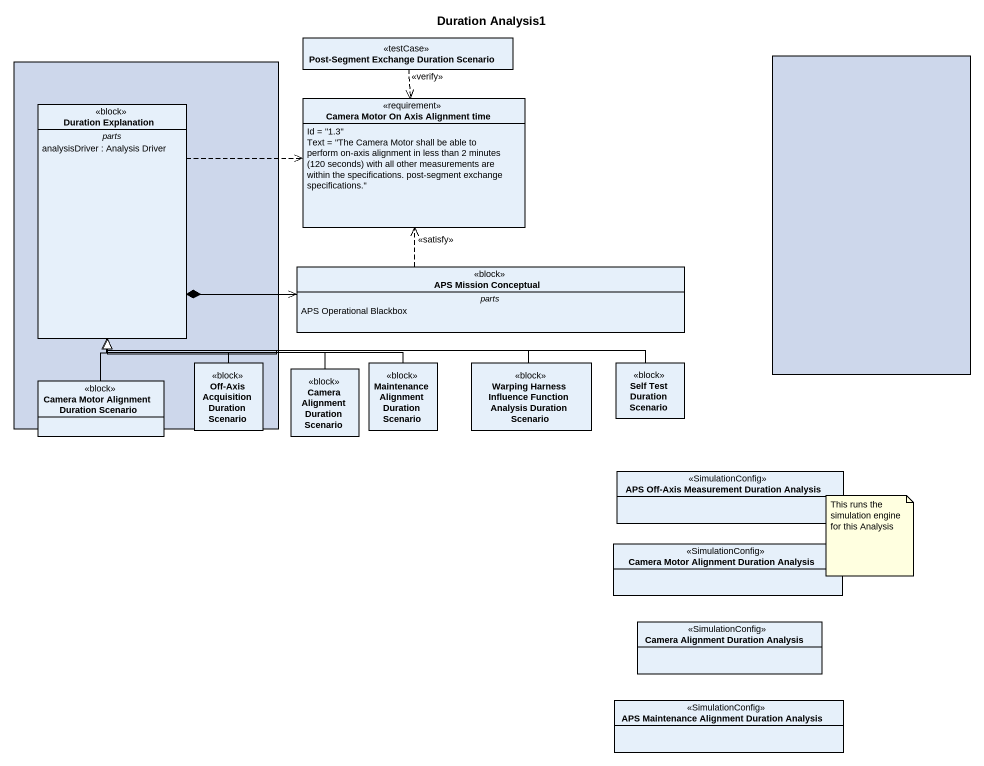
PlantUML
@startuml
title Duration Analysis1
allowmixing
hide circle
hide empty members
class "Post-Segment Exchange Duration Scenario" as Post_Segment_Exchange <<testCase>>
rectangle " " as rectangle1 #CDD7EB {
  class "Duration Explanation" as Duration_Explanation <<block>> {
    -- parts --
    analysisDriver : Analysis Driver
  }
  class "Off-Axis Acquisition Duration Scenario" as Off_Axis_Acquisition <<block>>
}
rectangle " " as rectangle2 #CDD7EB
class "Camera Motor On Axis Alignment time" as Camera_Motor_On_Axis <<requirement>> {
  Id = "1.3"
  {field} Text = "The Camera Motor shall be able to perform on-axis alignment in less than 2 minutes (120 seconds) with all other measurements are within the specifications. post-segment exchange specifications."
}
class "APS Mission Conceptual" as APS_Mission_Conceptual <<block>> {
  -- parts --
  APS Operational Blackbox
}
class "Camera Motor Alignment Duration Scenario" as Camera_Motor_Alignment <<block>>
class "Camera Alignment Duration Scenario" as Camera_Alignment_Duration <<block>>
class "Maintenance Alignment Duration Scenario" as Maintenance_Alignment <<block>>
class "Warping Harness Influence Function Analysis Duration Scenario" as Warping_Harness_Influence <<block>>
class "Self Test Duration Scenario" as Self_Test_Duration_Scenario <<block>>
class "APS Off-Axis Measurement Duration Analysis" as APS_Off_Axis_Measurement <<SimulationConfig>>
class "Camera Motor Alignment Duration Analysis" as Camera_Motor_Alignment_2 <<SimulationConfig>>
class "Camera Alignment Duration Analysis" as Camera_Alignment_Duration_2 <<SimulationConfig>>
class "APS Maintenance Alignment Duration Analysis" as APS_Maintenance_Alignment <<SimulationConfig>>
Post_Segment_Exchange ..> Camera_Motor_On_Axis : <<verify>>
Duration_Explanation .right.> Camera_Motor_On_Axis
Duration_Explanation *-right-> APS_Mission_Conceptual
APS_Mission_Conceptual .up.> Camera_Motor_On_Axis : <<satisfy>>
Camera_Motor_Alignment -up-|> Duration_Explanation
Off_Axis_Acquisition -up-|> Duration_Explanation
Camera_Alignment_Duration -up-|> Duration_Explanation
Maintenance_Alignment -up-|> Duration_Explanation
Warping_Harness_Influence -left-|> Duration_Explanation
Self_Test_Duration_Scenario -left-|> Duration_Explanation
note as N1
  This runs the simulation engine for this Analysis
end note
N1 .. Camera_Motor_Alignment_2
N1 .. APS_Off_Axis_Measurement
@enduml
